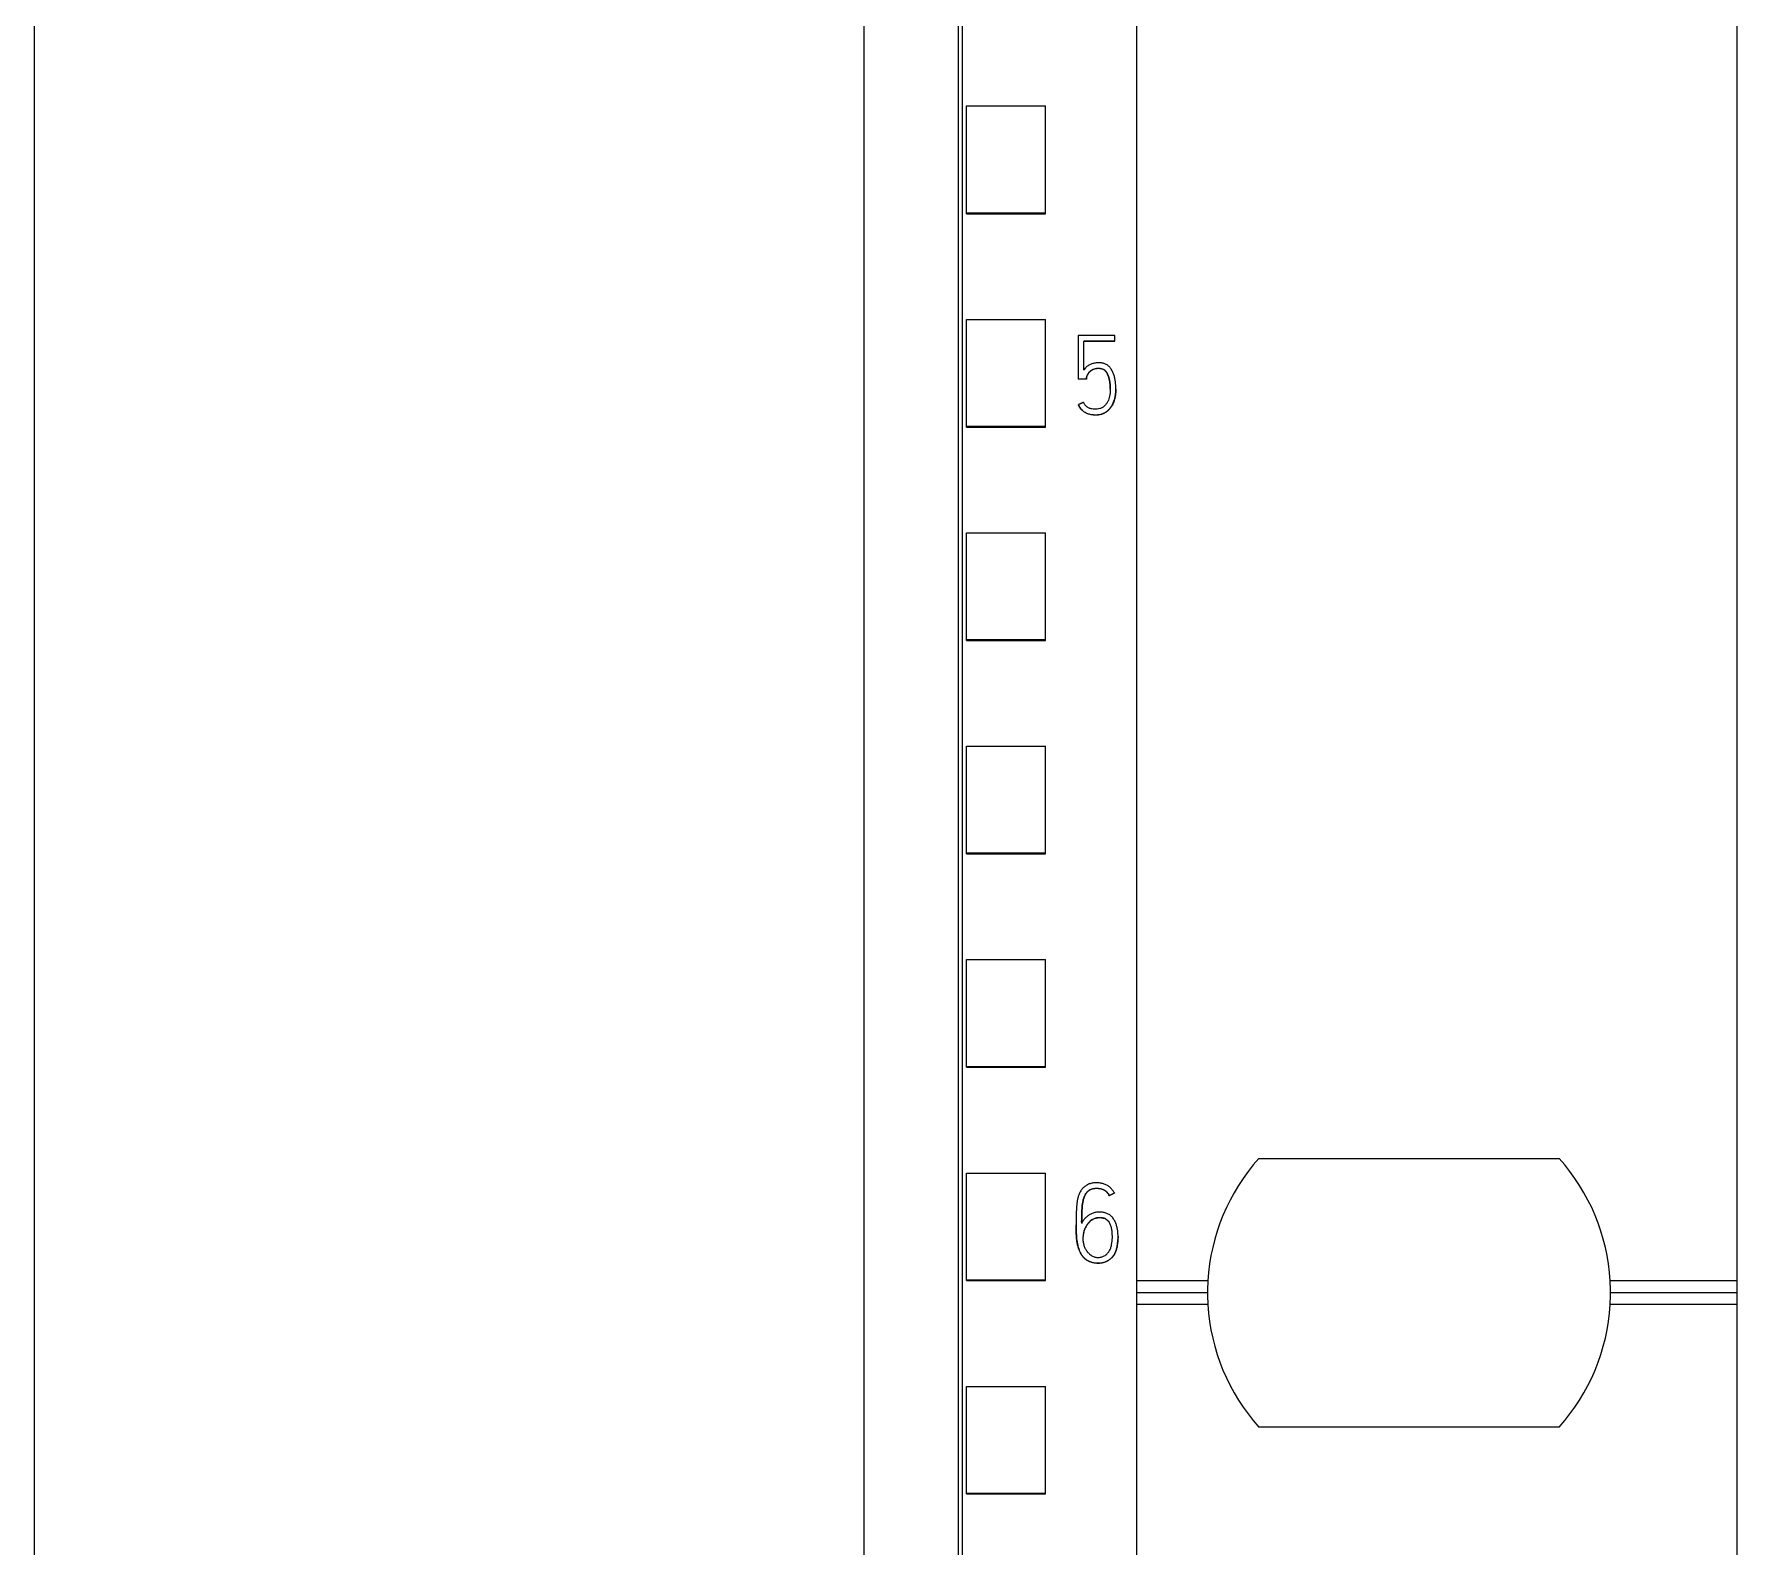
# Model space of a CAD drawing. Header units: millimetres. Extents: x 4134 to 7422, y 1400 to 3585.
# Drawn here: x 5535.95 to 5579.05, y 3019.19 to 3057.49 of the extents above; entities that cross this region are included whole.
import ezdxf

# ---------------------------------------------------------------- set-up
doc = ezdxf.new("R2010")
doc.units = ezdxf.units.MM
doc.layers.add('000-PI-Oprema', color=30, linetype='Continuous', lineweight=5)
doc.layers.add('004-PI-DIN Šina', color=3, linetype='Continuous')

# ---------------------------------------------------------------- blocks, each defined once
blk = doc.blocks.new('S7-1500 AI HS - 6ES7531-7NF10-0AB0')
at = {"layer": '000-PI-Oprema', "color": 0, "linetype": 'ByBlock', "lineweight": 0}
for p, q in [((34.8, 134.681), (34.8, 21.262)), ((30.4, 23.585), (30.4, 132.4)), ((30.5, 112.178), (30.5, 114.881)), ((30.5, 114.881), (32.5, 114.881)), ((32.5, 112.178), (32.5, 114.881)), ((30.5, 112.178), (32.5, 112.178)), ((30.5, 112.149), (30.5, 112.178)), ((30.5, 112.149), (32.5, 112.149)), ((32.5, 112.149), (32.5, 112.178)), ((30.5, 106.777), (30.5, 109.479)), ((30.5, 109.479), (32.5, 109.479)), ((32.5, 106.777), (32.5, 109.479)), ((33.327, 109.07), (33.327, 107.976)), ((34.251, 109.07), (33.327, 109.07)), ((34.251, 108.932), (34.251, 109.07)), ((33.466, 108.197), (33.466, 108.932)), ((33.466, 108.932), (34.251, 108.932)), ((34.251, 108.926), (33.466, 108.926)), ((34.251, 108.932), (34.251, 108.926)), ((33.327, 107.976), (33.327, 107.97)), ((33.327, 107.976), (33.538, 107.976)), ((33.538, 107.97), (33.327, 107.97)), ((33.538, 107.976), (33.538, 107.97)), ((33.333, 107.321), (33.333, 107.315)), ((34.279, 107.712), (34.279, 107.718)), ((30.5, 106.749), (30.5, 106.777)), ((30.5, 106.777), (32.5, 106.777)), ((30.5, 106.749), (32.5, 106.749)), ((32.5, 106.749), (32.5, 106.777)), ((30.5, 101.375), (30.5, 104.078)), ((30.5, 104.078), (32.5, 104.078)), ((32.5, 101.375), (32.5, 104.078)), ((30.5, 101.349), (30.5, 101.375)), ((30.5, 101.375), (32.5, 101.375)), ((30.5, 101.349), (32.5, 101.349)), ((32.5, 101.349), (32.5, 101.375)), ((30.5, 95.974), (30.5, 98.676)), ((30.5, 98.676), (32.5, 98.676)), ((32.5, 95.974), (32.5, 98.676)), ((30.5, 95.949), (30.5, 95.974)), ((30.5, 95.974), (32.5, 95.974)), ((30.5, 95.949), (32.5, 95.949)), ((32.5, 95.949), (32.5, 95.974)), ((30.5, 90.572), (30.5, 93.274)), ((30.5, 93.274), (32.5, 93.274)), ((32.5, 90.572), (32.5, 93.274)), ((30.5, 90.549), (30.5, 90.572)), ((30.5, 90.572), (32.5, 90.572)), ((30.5, 90.549), (32.5, 90.549)), ((32.5, 90.549), (32.5, 90.572)), ((30.5, 85.17), (30.5, 87.872)), ((30.5, 87.872), (32.5, 87.872)), ((32.5, 85.17), (32.5, 87.872)), ((34.116, 87.304), (34.116, 87.298)), ((34.244, 87.371), (34.244, 87.364)), ((33.273, 86.566), (33.273, 86.56)), ((34.336, 86.267), (34.336, 86.273)), ((30.5, 85.149), (30.5, 85.17)), ((30.5, 85.17), (32.5, 85.17)), ((30.5, 85.149), (32.5, 85.149)), ((32.5, 85.149), (32.5, 85.17)), ((30.5, 79.769), (30.5, 82.471)), ((30.5, 82.471), (32.5, 82.471)), ((32.5, 79.769), (32.5, 82.471)), ((30.5, 79.75), (30.5, 79.769)), ((30.5, 79.769), (32.5, 79.769)), ((30.5, 79.75), (32.5, 79.75)), ((32.5, 79.75), (32.5, 79.769))]:
    blk.add_line(p, q, dxfattribs=at)
for points, knots in [([(30.3, 23.299), (30.3, 26.64), (30.3, 34.605), (30.3, 47.245), (30.3, 62.731), (30.3, 77.025), (30.3, 91.235), (30.3, 105.802), (30.3, 119.972), (30.3, 129.542), (30.3, 132.586)], [0, 0, 0, 0, 0.091483, 0.21812, 0.346206, 0.515858, 0.610111, 0.736264, 0.916066, 1, 1, 1, 1]), ([(6.9, 129.52), (6.9, 127.497), (6.9, 118.948), (6.9, 105.802), (6.9, 91.235), (6.9, 77.025), (6.9, 62.731), (6.9, 47.245), (6.9, 34.486), (6.9, 25.605), (6.9, 21.348), (6.9, 20.55)], [0, 0, 0, 0, 0.055935, 0.236292, 0.362833, 0.457376, 0.627551, 0.756032, 0.883059, 0.978086, 1, 1, 1, 1]), ([(27.9, 129.52), (27.9, 127.497), (27.9, 118.948), (27.9, 105.802), (27.9, 91.235), (27.9, 77.025), (27.9, 62.731), (27.9, 47.245), (27.9, 34.486), (27.9, 25.605), (27.9, 21.348), (27.9, 20.55)], [0, 0, 0, 0, 0.055935, 0.236292, 0.362833, 0.457376, 0.627551, 0.756032, 0.883059, 0.978086, 1, 1, 1, 1]), ([(33.333, 107.321), (33.345, 107.295), (33.359, 107.269), (33.383, 107.233), (33.391, 107.222), (33.41, 107.2), (33.42, 107.189), (33.442, 107.169), (33.453, 107.16), (33.476, 107.143), (33.488, 107.135), (33.513, 107.12), (33.526, 107.113), (33.553, 107.101), (33.566, 107.096), (33.594, 107.087), (33.608, 107.083), (33.636, 107.076), (33.65, 107.073), (33.68, 107.069), (33.694, 107.068), (33.716, 107.066), (33.723, 107.066), (33.738, 107.065), (33.745, 107.065), (33.767, 107.064), (33.782, 107.064), (33.811, 107.065), (33.826, 107.066), (33.855, 107.069), (33.869, 107.072), (33.898, 107.078), (33.912, 107.082), (33.954, 107.095), (33.981, 107.107), (34.02, 107.129), (34.032, 107.137), (34.056, 107.154), (34.067, 107.163), (34.089, 107.182), (34.1, 107.192), (34.12, 107.214), (34.129, 107.225), (34.156, 107.26), (34.172, 107.284), (34.193, 107.322), (34.2, 107.336), (34.212, 107.362), (34.218, 107.376), (34.234, 107.417), (34.243, 107.444), (34.258, 107.5), (34.264, 107.529), (34.27, 107.572), (34.272, 107.586), (34.275, 107.615), (34.276, 107.63), (34.278, 107.674), (34.279, 107.703), (34.278, 107.761), (34.276, 107.819), (34.271, 107.877), (34.263, 107.935), (34.258, 107.963), (34.249, 108.006), (34.245, 108.021), (34.238, 108.049), (34.233, 108.063), (34.22, 108.105), (34.209, 108.132), (34.189, 108.172), (34.182, 108.185), (34.167, 108.21), (34.16, 108.222), (34.134, 108.257), (34.115, 108.279), (34.07, 108.318), (34.046, 108.335), (34.006, 108.354), (33.992, 108.36), (33.964, 108.369), (33.95, 108.372), (33.921, 108.378), (33.906, 108.38), (33.876, 108.382), (33.862, 108.382), (33.832, 108.382), (33.818, 108.381), (33.789, 108.379), (33.774, 108.377), (33.745, 108.373), (33.731, 108.37), (33.702, 108.363), (33.688, 108.358), (33.66, 108.349), (33.646, 108.343), (33.62, 108.331), (33.607, 108.324), (33.582, 108.309), (33.569, 108.3), (33.546, 108.283), (33.534, 108.273), (33.513, 108.253), (33.503, 108.243), (33.484, 108.221), (33.474, 108.209), (33.466, 108.197)], [0, 0, 0, 0, 0.03125, 0.03125, 0.046875, 0.046875, 0.0625, 0.0625, 0.078125, 0.078125, 0.09375, 0.09375, 0.109375, 0.109375, 0.125, 0.125, 0.140625, 0.140625, 0.15625, 0.15625, 0.171875, 0.171875, 0.179687, 0.179687, 0.1875, 0.1875, 0.203125, 0.203125, 0.21875, 0.21875, 0.234375, 0.234375, 0.25, 0.25, 0.28125, 0.28125, 0.296875, 0.296875, 0.3125, 0.3125, 0.328125, 0.328125, 0.34375, 0.34375, 0.375, 0.375, 0.390625, 0.390625, 0.40625, 0.40625, 0.4375, 0.4375, 0.46875, 0.46875, 0.484375, 0.484375, 0.5, 0.5, 0.53125, 0.53125, 0.5625, 0.59375, 0.59375, 0.625, 0.625, 0.640625, 0.640625, 0.65625, 0.65625, 0.6875, 0.6875, 0.703125, 0.703125, 0.71875, 0.71875, 0.75, 0.75, 0.78125, 0.78125, 0.796875, 0.796875, 0.8125, 0.8125, 0.828125, 0.828125, 0.84375, 0.84375, 0.859375, 0.859375, 0.875, 0.875, 0.890625, 0.890625, 0.90625, 0.90625, 0.921875, 0.921875, 0.9375, 0.9375, 0.953125, 0.953125, 0.96875, 0.96875, 0.984375, 0.984375, 1, 1, 1, 1]), ([(33.538, 107.976), (33.539, 107.999), (33.542, 108.022), (33.551, 108.056), (33.555, 108.067), (33.564, 108.088), (33.569, 108.098), (33.582, 108.117), (33.588, 108.127), (33.6, 108.14), (33.604, 108.144), (33.612, 108.153), (33.616, 108.157), (33.637, 108.176), (33.656, 108.189), (33.687, 108.206), (33.697, 108.212), (33.718, 108.221), (33.729, 108.224), (33.762, 108.234), (33.786, 108.238), (33.82, 108.241), (33.832, 108.242), (33.855, 108.241), (33.866, 108.241), (33.901, 108.237), (33.924, 108.233), (33.951, 108.222), (33.957, 108.22), (33.967, 108.215), (33.972, 108.212), (33.987, 108.203), (33.996, 108.196), (34.009, 108.184), (34.013, 108.18), (34.021, 108.172), (34.032, 108.159), (34.042, 108.145), (34.054, 108.125), (34.06, 108.115), (34.07, 108.094), (34.075, 108.084), (34.088, 108.052), (34.096, 108.031), (34.109, 107.987), (34.114, 107.964), (34.121, 107.931), (34.123, 107.919), (34.127, 107.897), (34.132, 107.863), (34.135, 107.829), (34.138, 107.783), (34.139, 107.761), (34.14, 107.693), (34.138, 107.647), (34.131, 107.591), (34.129, 107.579), (34.125, 107.557), (34.123, 107.545), (34.116, 107.511), (34.109, 107.489), (34.095, 107.446), (34.086, 107.424), (34.065, 107.383), (34.053, 107.363), (34.027, 107.326), (34.012, 107.308), (33.987, 107.284), (33.978, 107.276), (33.96, 107.262), (33.951, 107.255), (33.931, 107.243), (33.921, 107.237), (33.9, 107.228), (33.889, 107.223), (33.856, 107.213), (33.833, 107.209), (33.798, 107.206), (33.786, 107.205), (33.763, 107.205), (33.752, 107.205), (33.717, 107.206), (33.694, 107.208), (33.66, 107.215), (33.649, 107.218), (33.627, 107.225), (33.616, 107.229), (33.594, 107.239), (33.584, 107.244), (33.564, 107.256), (33.554, 107.263), (33.527, 107.284), (33.51, 107.3), (33.489, 107.328), (33.483, 107.338), (33.471, 107.358), (33.465, 107.368), (33.46, 107.379)], [0, 0, 0, 0, 0.03125, 0.03125, 0.046875, 0.046875, 0.0625, 0.0625, 0.078125, 0.078125, 0.085937, 0.085937, 0.09375, 0.09375, 0.125, 0.125, 0.140625, 0.140625, 0.15625, 0.15625, 0.1875, 0.1875, 0.203125, 0.203125, 0.21875, 0.21875, 0.25, 0.25, 0.257812, 0.257812, 0.265625, 0.265625, 0.28125, 0.28125, 0.289062, 0.289062, 0.296875, 0.3125, 0.3125, 0.328125, 0.328125, 0.34375, 0.34375, 0.375, 0.375, 0.40625, 0.40625, 0.421875, 0.421875, 0.4375, 0.46875, 0.46875, 0.5, 0.5, 0.5625, 0.5625, 0.578125, 0.578125, 0.59375, 0.59375, 0.625, 0.625, 0.65625, 0.65625, 0.6875, 0.6875, 0.71875, 0.71875, 0.734375, 0.734375, 0.75, 0.75, 0.765625, 0.765625, 0.78125, 0.78125, 0.8125, 0.8125, 0.828125, 0.828125, 0.84375, 0.84375, 0.875, 0.875, 0.890625, 0.890625, 0.90625, 0.90625, 0.921875, 0.921875, 0.9375, 0.9375, 0.96875, 0.96875, 0.984375, 0.984375, 1, 1, 1, 1]), ([(34.139, 107.713), (34.139, 107.718), (34.139, 107.723), (34.139, 107.751), (34.138, 107.773), (34.135, 107.819), (34.133, 107.841), (34.125, 107.909), (34.117, 107.954), (34.097, 108.02), (34.09, 108.042), (34.072, 108.085), (34.062, 108.105), (34.044, 108.135), (34.038, 108.144), (34.023, 108.163), (34.016, 108.172), (33.999, 108.187), (33.99, 108.195), (33.975, 108.204), (33.97, 108.207), (33.959, 108.213), (33.954, 108.215), (33.938, 108.221), (33.927, 108.225), (33.904, 108.23), (33.892, 108.232), (33.869, 108.234), (33.857, 108.235), (33.834, 108.235), (33.823, 108.235), (33.799, 108.233), (33.788, 108.232), (33.765, 108.228), (33.731, 108.22), (33.699, 108.207), (33.668, 108.19), (33.658, 108.184), (33.639, 108.17), (33.63, 108.163), (33.613, 108.148), (33.605, 108.139), (33.593, 108.126), (33.589, 108.121), (33.582, 108.112), (33.579, 108.107), (33.57, 108.093), (33.564, 108.082), (33.555, 108.061), (33.551, 108.05), (33.542, 108.016), (33.539, 107.993), (33.538, 107.97)], [0, 0, 0, 0, 0.013624, 0.013624, 0.075273, 0.075273, 0.136921, 0.136921, 0.260218, 0.260218, 0.321867, 0.321867, 0.383515, 0.383515, 0.414339, 0.414339, 0.445164, 0.445164, 0.475988, 0.475988, 0.4914, 0.4914, 0.506812, 0.506812, 0.537636, 0.537636, 0.568461, 0.568461, 0.599285, 0.599285, 0.630109, 0.630109, 0.660933, 0.660933, 0.691758, 0.753406, 0.753406, 0.78423, 0.78423, 0.815055, 0.815055, 0.845879, 0.845879, 0.861291, 0.861291, 0.876703, 0.876703, 0.907527, 0.907527, 0.938352, 0.938352, 1, 1, 1, 1]), ([(34.279, 107.712), (34.279, 107.69), (34.278, 107.669), (34.276, 107.619), (34.273, 107.59), (34.267, 107.547), (34.265, 107.532), (34.26, 107.504), (34.256, 107.489), (34.246, 107.447), (34.237, 107.419), (34.216, 107.364), (34.204, 107.337), (34.177, 107.285), (34.161, 107.261), (34.135, 107.226), (34.126, 107.214), (34.106, 107.193), (34.096, 107.182), (34.063, 107.152), (34.04, 107.135), (34.002, 107.112), (33.989, 107.105), (33.962, 107.093), (33.948, 107.087), (33.907, 107.073), (33.878, 107.066), (33.834, 107.06), (33.819, 107.059), (33.79, 107.058), (33.775, 107.058), (33.746, 107.059), (33.731, 107.059), (33.702, 107.061), (33.688, 107.062), (33.658, 107.066), (33.644, 107.068), (33.615, 107.075), (33.601, 107.079), (33.573, 107.087), (33.559, 107.093), (33.532, 107.104), (33.519, 107.111), (33.493, 107.126), (33.481, 107.134), (33.457, 107.151), (33.445, 107.161), (33.423, 107.18), (33.413, 107.191), (33.394, 107.213), (33.385, 107.225), (33.359, 107.262), (33.345, 107.288), (33.333, 107.315)], [0, 0, 0, 0, 0.044434, 0.044434, 0.104157, 0.104157, 0.134018, 0.134018, 0.16388, 0.16388, 0.223602, 0.223602, 0.283325, 0.283325, 0.343048, 0.343048, 0.37291, 0.37291, 0.402771, 0.402771, 0.462494, 0.462494, 0.492355, 0.492355, 0.522217, 0.522217, 0.58194, 0.58194, 0.611801, 0.611801, 0.641663, 0.641663, 0.671524, 0.671524, 0.701386, 0.701386, 0.731247, 0.731247, 0.761108, 0.761108, 0.79097, 0.79097, 0.820831, 0.820831, 0.850693, 0.850693, 0.880554, 0.880554, 0.910416, 0.910416, 0.940277, 0.940277, 1, 1, 1, 1]), ([(34.244, 87.371), (34.229, 87.396), (34.213, 87.42), (34.187, 87.454), (34.178, 87.465), (34.158, 87.486), (34.148, 87.496), (34.115, 87.525), (34.092, 87.542), (34.055, 87.564), (34.042, 87.571), (34.015, 87.583), (34.002, 87.588), (33.961, 87.602), (33.933, 87.61), (33.891, 87.617), (33.876, 87.619), (33.847, 87.623), (33.833, 87.624), (33.79, 87.626), (33.761, 87.626), (33.718, 87.622), (33.704, 87.621), (33.675, 87.616), (33.661, 87.613), (33.619, 87.601), (33.592, 87.591), (33.553, 87.571), (33.541, 87.564), (33.516, 87.548), (33.504, 87.54), (33.47, 87.513), (33.45, 87.493), (33.421, 87.46), (33.412, 87.448), (33.395, 87.425), (33.388, 87.413), (33.366, 87.375), (33.354, 87.349), (33.333, 87.295), (33.325, 87.267), (33.311, 87.212), (33.306, 87.184), (33.297, 87.127), (33.293, 87.099), (33.284, 87.014), (33.28, 86.956), (33.276, 86.841), (33.275, 86.784), (33.272, 86.612), (33.271, 86.497), (33.277, 86.354), (33.278, 86.325), (33.282, 86.268), (33.285, 86.24), (33.294, 86.154), (33.303, 86.098), (33.32, 86.027), (33.323, 86.013), (33.331, 85.986), (33.336, 85.972), (33.349, 85.931), (33.36, 85.904), (33.378, 85.865), (33.385, 85.852), (33.399, 85.826), (33.406, 85.814), (33.43, 85.777), (33.448, 85.755), (33.478, 85.724), (33.489, 85.714), (33.511, 85.695), (33.523, 85.686), (33.559, 85.663), (33.585, 85.649), (33.625, 85.632), (33.639, 85.627), (33.667, 85.618), (33.68, 85.614), (33.723, 85.604), (33.751, 85.599), (33.794, 85.595), (33.809, 85.594), (33.838, 85.594), (33.853, 85.594), (33.896, 85.597), (33.924, 85.602), (33.966, 85.612), (33.98, 85.616), (34.008, 85.625), (34.021, 85.631), (34.061, 85.648), (34.086, 85.663), (34.122, 85.687), (34.134, 85.696), (34.156, 85.714), (34.167, 85.724), (34.198, 85.755), (34.216, 85.777), (34.24, 85.814), (34.247, 85.826), (34.26, 85.852), (34.266, 85.865), (34.283, 85.906), (34.292, 85.933), (34.303, 85.975), (34.306, 85.989), (34.312, 86.017), (34.314, 86.032), (34.321, 86.075), (34.325, 86.103), (34.334, 86.189), (34.337, 86.247), (34.335, 86.332), (34.333, 86.361), (34.326, 86.418), (34.321, 86.447), (34.309, 86.504), (34.302, 86.533), (34.284, 86.588), (34.273, 86.615), (34.248, 86.668), (34.234, 86.694), (34.201, 86.741), (34.182, 86.763), (34.15, 86.794), (34.138, 86.803), (34.114, 86.82), (34.102, 86.827), (34.076, 86.841), (34.063, 86.847), (34.035, 86.858), (34.021, 86.862), (33.979, 86.873), (33.95, 86.878), (33.906, 86.883), (33.891, 86.883), (33.862, 86.884), (33.847, 86.884), (33.804, 86.881), (33.775, 86.877), (33.731, 86.867), (33.717, 86.863), (33.69, 86.854), (33.676, 86.849), (33.637, 86.831), (33.611, 86.817), (33.575, 86.792), (33.563, 86.783), (33.54, 86.765), (33.529, 86.755), (33.498, 86.725), (33.479, 86.703), (33.444, 86.655), (33.428, 86.63), (33.415, 86.604)], [0, 0, 0, 0, 0.015625, 0.015625, 0.023438, 0.023438, 0.03125, 0.03125, 0.046875, 0.046875, 0.054688, 0.054688, 0.0625, 0.0625, 0.078125, 0.078125, 0.085938, 0.085938, 0.09375, 0.09375, 0.109375, 0.109375, 0.117188, 0.117188, 0.125, 0.125, 0.140625, 0.140625, 0.148438, 0.148438, 0.15625, 0.15625, 0.171875, 0.171875, 0.179688, 0.179688, 0.1875, 0.1875, 0.203125, 0.203125, 0.21875, 0.21875, 0.234375, 0.234375, 0.25, 0.25, 0.28125, 0.28125, 0.3125, 0.3125, 0.375, 0.375, 0.390625, 0.390625, 0.40625, 0.40625, 0.4375, 0.4375, 0.445313, 0.445313, 0.453125, 0.453125, 0.46875, 0.46875, 0.476563, 0.476563, 0.484375, 0.484375, 0.5, 0.5, 0.507813, 0.507813, 0.515625, 0.515625, 0.53125, 0.53125, 0.539063, 0.539063, 0.546875, 0.546875, 0.5625, 0.5625, 0.570313, 0.570313, 0.578125, 0.578125, 0.59375, 0.59375, 0.601563, 0.601563, 0.609375, 0.609375, 0.625, 0.625, 0.632813, 0.632813, 0.640625, 0.640625, 0.65625, 0.65625, 0.664063, 0.664063, 0.671875, 0.671875, 0.6875, 0.6875, 0.695313, 0.695313, 0.703125, 0.703125, 0.71875, 0.71875, 0.75, 0.75, 0.765625, 0.765625, 0.78125, 0.78125, 0.796875, 0.796875, 0.8125, 0.8125, 0.828125, 0.828125, 0.84375, 0.84375, 0.851563, 0.851563, 0.859375, 0.859375, 0.867188, 0.867188, 0.875, 0.875, 0.890625, 0.890625, 0.898438, 0.898438, 0.90625, 0.90625, 0.921875, 0.921875, 0.929688, 0.929688, 0.9375, 0.9375, 0.953125, 0.953125, 0.960938, 0.960938, 0.96875, 0.96875, 0.984375, 0.984375, 1, 1, 1, 1]), ([(33.415, 86.604), (33.414, 86.665), (33.415, 86.726), (33.417, 86.817), (33.418, 86.848), (33.421, 86.909), (33.422, 86.939), (33.426, 87), (33.428, 87.03), (33.435, 87.09), (33.439, 87.12), (33.448, 87.165), (33.452, 87.18), (33.459, 87.21), (33.463, 87.225), (33.477, 87.269), (33.489, 87.298), (33.507, 87.332), (33.511, 87.339), (33.519, 87.352), (33.524, 87.358), (33.537, 87.377), (33.547, 87.389), (33.563, 87.406), (33.569, 87.411), (33.58, 87.422), (33.587, 87.426), (33.605, 87.44), (33.619, 87.448), (33.64, 87.458), (33.647, 87.461), (33.661, 87.467), (33.669, 87.469), (33.691, 87.476), (33.706, 87.479), (33.737, 87.484), (33.752, 87.485), (33.783, 87.487), (33.799, 87.487), (33.83, 87.486), (33.845, 87.485), (33.876, 87.481), (33.898, 87.476), (33.92, 87.47), (33.935, 87.465), (33.942, 87.462), (33.964, 87.453), (33.978, 87.446), (34.005, 87.431), (34.018, 87.422), (34.036, 87.407), (34.042, 87.402), (34.053, 87.392), (34.059, 87.386), (34.074, 87.369), (34.084, 87.357), (34.102, 87.332), (34.109, 87.318), (34.116, 87.304)], [0, 0, 0, 0, 0.125, 0.125, 0.1875, 0.1875, 0.25, 0.25, 0.3125, 0.3125, 0.375, 0.375, 0.40625, 0.40625, 0.4375, 0.4375, 0.5, 0.5, 0.515625, 0.515625, 0.53125, 0.53125, 0.5625, 0.5625, 0.578125, 0.578125, 0.59375, 0.59375, 0.625, 0.625, 0.640625, 0.640625, 0.65625, 0.65625, 0.6875, 0.6875, 0.71875, 0.71875, 0.75, 0.75, 0.78125, 0.78125, 0.8125, 0.828125, 0.828125, 0.84375, 0.84375, 0.875, 0.875, 0.90625, 0.90625, 0.921875, 0.921875, 0.9375, 0.9375, 0.96875, 0.96875, 1, 1, 1, 1]), ([(34.116, 87.298), (34.103, 87.326), (34.085, 87.351), (34.059, 87.379), (34.054, 87.385), (34.043, 87.395), (34.037, 87.401), (34.019, 87.415), (33.993, 87.432), (33.965, 87.446), (33.937, 87.458), (33.922, 87.463), (33.892, 87.471), (33.877, 87.474), (33.847, 87.479), (33.831, 87.48), (33.785, 87.481), (33.754, 87.48), (33.708, 87.473), (33.693, 87.47), (33.663, 87.461), (33.649, 87.456), (33.628, 87.446), (33.621, 87.443), (33.607, 87.435), (33.601, 87.431), (33.582, 87.417), (33.564, 87.402), (33.549, 87.385), (33.539, 87.373), (33.534, 87.367), (33.52, 87.348), (33.512, 87.335), (33.497, 87.308), (33.491, 87.294), (33.479, 87.266), (33.474, 87.251), (33.459, 87.207), (33.452, 87.177), (33.44, 87.117), (33.435, 87.087), (33.428, 87.027), (33.426, 86.996), (33.422, 86.935), (33.421, 86.904), (33.418, 86.843), (33.417, 86.813), (33.415, 86.721), (33.414, 86.659), (33.415, 86.598)], [0, 0, 0, 0, 0.0625, 0.0625, 0.078125, 0.078125, 0.09375, 0.09375, 0.125, 0.15625, 0.15625, 0.1875, 0.1875, 0.21875, 0.21875, 0.25, 0.25, 0.3125, 0.3125, 0.34375, 0.34375, 0.375, 0.375, 0.390625, 0.390625, 0.40625, 0.40625, 0.4375, 0.453125, 0.453125, 0.46875, 0.46875, 0.5, 0.5, 0.53125, 0.53125, 0.5625, 0.5625, 0.625, 0.625, 0.6875, 0.6875, 0.75, 0.75, 0.8125, 0.8125, 0.875, 0.875, 1, 1, 1, 1]), ([(33.687, 86.698), (33.713, 86.713), (33.741, 86.723), (33.783, 86.734), (33.798, 86.737), (33.827, 86.74), (33.856, 86.743), (33.886, 86.743), (33.915, 86.741), (33.93, 86.739), (33.959, 86.734), (33.973, 86.731), (34.001, 86.722), (34.015, 86.716), (34.041, 86.701), (34.053, 86.693), (34.075, 86.674), (34.085, 86.663), (34.103, 86.64), (34.112, 86.628), (34.127, 86.603), (34.133, 86.59), (34.152, 86.55), (34.161, 86.522), (34.172, 86.48), (34.175, 86.465), (34.18, 86.437), (34.182, 86.422), (34.187, 86.378), (34.189, 86.349), (34.191, 86.291), (34.192, 86.262), (34.19, 86.176), (34.185, 86.118), (34.167, 86.031), (34.16, 86.003), (34.145, 85.961), (34.139, 85.948), (34.127, 85.921), (34.12, 85.908), (34.097, 85.871), (34.078, 85.848), (34.052, 85.823), (34.046, 85.818), (34.035, 85.808), (34.03, 85.803), (34.012, 85.79), (34, 85.782), (33.974, 85.768), (33.961, 85.762), (33.933, 85.752), (33.905, 85.743), (33.876, 85.739), (33.847, 85.736), (33.832, 85.736), (33.802, 85.737), (33.788, 85.739), (33.759, 85.744), (33.745, 85.748), (33.703, 85.763), (33.677, 85.776), (33.64, 85.801), (33.628, 85.81), (33.606, 85.829), (33.585, 85.849), (33.565, 85.871), (33.547, 85.894), (33.538, 85.905), (33.514, 85.942), (33.5, 85.968), (33.483, 86.008), (33.478, 86.022), (33.469, 86.05), (33.465, 86.065), (33.455, 86.107), (33.451, 86.136), (33.447, 86.179), (33.446, 86.194), (33.446, 86.223), (33.446, 86.238), (33.449, 86.282), (33.452, 86.311), (33.463, 86.368), (33.47, 86.396), (33.485, 86.438), (33.49, 86.452), (33.501, 86.478), (33.508, 86.492), (33.528, 86.53), (33.543, 86.555), (33.568, 86.59), (33.577, 86.602), (33.596, 86.624), (33.607, 86.635), (33.638, 86.665), (33.662, 86.683), (33.687, 86.698)], [0, 0, 0, 0, 0.03125, 0.03125, 0.046875, 0.046875, 0.0625, 0.078125, 0.078125, 0.09375, 0.09375, 0.109375, 0.109375, 0.125, 0.125, 0.140625, 0.140625, 0.15625, 0.15625, 0.171875, 0.171875, 0.1875, 0.1875, 0.21875, 0.21875, 0.234375, 0.234375, 0.25, 0.25, 0.28125, 0.28125, 0.3125, 0.3125, 0.375, 0.375, 0.40625, 0.40625, 0.421875, 0.421875, 0.4375, 0.4375, 0.46875, 0.46875, 0.476563, 0.476563, 0.484375, 0.484375, 0.5, 0.5, 0.515625, 0.515625, 0.53125, 0.546875, 0.546875, 0.5625, 0.5625, 0.578125, 0.578125, 0.59375, 0.59375, 0.625, 0.625, 0.640625, 0.640625, 0.65625, 0.671875, 0.671875, 0.6875, 0.6875, 0.71875, 0.71875, 0.734375, 0.734375, 0.75, 0.75, 0.78125, 0.78125, 0.796875, 0.796875, 0.8125, 0.8125, 0.84375, 0.84375, 0.875, 0.875, 0.890625, 0.890625, 0.90625, 0.90625, 0.9375, 0.9375, 0.953125, 0.953125, 0.96875, 0.96875, 1, 1, 1, 1]), ([(33.687, 86.692), (33.662, 86.677), (33.639, 86.659), (33.607, 86.629), (33.597, 86.618), (33.578, 86.596), (33.569, 86.585), (33.543, 86.549), (33.528, 86.524), (33.507, 86.485), (33.501, 86.472), (33.49, 86.445), (33.485, 86.431), (33.47, 86.39), (33.463, 86.362), (33.455, 86.319), (33.452, 86.304), (33.449, 86.275), (33.448, 86.261), (33.446, 86.235), (33.446, 86.225), (33.446, 86.214)], [0, 0, 0, 0, 0.157122, 0.157122, 0.235682, 0.235682, 0.314243, 0.314243, 0.471365, 0.471365, 0.549925, 0.549925, 0.628486, 0.628486, 0.785608, 0.785608, 0.864168, 0.864168, 0.942729, 0.942729, 1, 1, 1, 1]), ([(34.108, 86.627), (34.104, 86.634), (34.099, 86.64), (34.084, 86.658), (34.074, 86.669), (34.057, 86.683), (34.051, 86.688), (34.039, 86.696), (34.033, 86.7), (34.014, 86.71), (34, 86.716), (33.972, 86.725), (33.958, 86.728), (33.929, 86.733), (33.915, 86.735), (33.885, 86.737), (33.871, 86.737), (33.827, 86.735), (33.798, 86.731), (33.755, 86.721), (33.741, 86.716), (33.72, 86.708), (33.714, 86.705), (33.7, 86.699), (33.694, 86.695), (33.687, 86.692)], [0, 0, 0, 0, 0.053837, 0.053837, 0.148453, 0.148453, 0.195761, 0.195761, 0.243069, 0.243069, 0.337686, 0.337686, 0.432302, 0.432302, 0.526918, 0.526918, 0.621535, 0.621535, 0.810767, 0.810767, 0.905384, 0.905384, 0.952692, 0.952692, 1, 1, 1, 1]), ([(34.336, 86.268), (34.336, 86.221), (34.333, 86.175), (34.325, 86.101), (34.322, 86.072), (34.315, 86.029), (34.312, 86.015), (34.307, 85.987), (34.303, 85.973), (34.293, 85.93), (34.284, 85.903), (34.268, 85.862), (34.262, 85.849), (34.249, 85.823), (34.241, 85.81), (34.218, 85.774), (34.2, 85.751), (34.17, 85.72), (34.159, 85.71), (34.137, 85.692), (34.125, 85.683), (34.089, 85.658), (34.064, 85.644), (34.024, 85.626), (34.011, 85.62), (33.983, 85.611), (33.969, 85.606), (33.927, 85.596), (33.899, 85.591), (33.855, 85.588), (33.84, 85.588), (33.811, 85.588), (33.797, 85.589), (33.753, 85.592), (33.725, 85.597), (33.682, 85.607), (33.668, 85.611), (33.641, 85.62), (33.627, 85.625), (33.587, 85.642), (33.562, 85.655), (33.531, 85.675), (33.525, 85.679), (33.514, 85.687), (33.508, 85.692), (33.491, 85.706), (33.48, 85.715), (33.45, 85.746), (33.432, 85.769), (33.408, 85.805), (33.4, 85.818), (33.386, 85.843), (33.379, 85.856), (33.361, 85.895), (33.35, 85.922), (33.332, 85.976), (33.324, 86.004), (33.31, 86.061), (33.304, 86.089), (33.295, 86.146), (33.287, 86.203), (33.283, 86.26), (33.279, 86.317), (33.277, 86.346), (33.273, 86.436), (33.273, 86.498), (33.273, 86.56)], [0, 0, 0, 0, 0.061961, 0.061961, 0.100808, 0.100808, 0.120232, 0.120232, 0.139655, 0.139655, 0.178502, 0.178502, 0.197926, 0.197926, 0.217349, 0.217349, 0.256196, 0.256196, 0.27562, 0.27562, 0.295043, 0.295043, 0.33389, 0.33389, 0.353314, 0.353314, 0.372737, 0.372737, 0.411584, 0.411584, 0.431008, 0.431008, 0.450431, 0.450431, 0.489278, 0.489278, 0.508702, 0.508702, 0.528125, 0.528125, 0.566972, 0.566972, 0.576684, 0.576684, 0.586396, 0.586396, 0.605819, 0.605819, 0.644666, 0.644666, 0.66409, 0.66409, 0.683513, 0.683513, 0.72236, 0.72236, 0.761207, 0.761207, 0.800054, 0.800054, 0.838901, 0.877748, 0.877748, 0.916595, 0.916595, 1, 1, 1, 1])]:
    blk.add_open_spline(points, degree=3, knots=knots, dxfattribs=at)
for points, weights in [([(33.46, 107.379), (33.397, 107.35), (33.333, 107.321)], [0.500000038028, 0.499999961972, 0.500000038028]), ([(34.116, 87.304), (34.18, 87.337), (34.244, 87.371)], [0.500000150618, 0.499999849382, 0.500000150618]), ([(34.244, 87.364), (34.18, 87.331), (34.116, 87.298)], [0.499999984441, 0.500000015559, 0.499999984441])]:
    blk.add_rational_spline(points, weights, degree=2, dxfattribs=at)

msp = doc.modelspace()

# ---------------------------------------------------------------- linework, layer by layer
at = {"layer": '004-PI-DIN Šina', "color": 0, "linetype": 'ByBlock', "lineweight": 0}
for p, q in [((5579.048, 3071.166), (5579.048, 3025.928)), ((5566.946, 3029.028), (5574.549, 3029.028)), ((5565.657, 3025.928), (5563.848, 3025.928)), ((5565.648, 3025.628), (5563.848, 3025.628)), ((5579.048, 3025.928), (5575.839, 3025.928)), ((5579.048, 3025.628), (5575.848, 3025.628)), ((5579.048, 3025.928), (5579.048, 3025.628)), ((5579.048, 3025.628), (5579.048, 3025.328)), ((5565.657, 3025.328), (5563.848, 3025.328)), ((5579.048, 3025.328), (5575.839, 3025.328)), ((5579.048, 3025.328), (5579.048, 2975.779)), ((5574.549, 3022.228), (5566.946, 3022.228))]:
    msp.add_line(p, q, dxfattribs=at)
for start, end in [(138.1897, 176.6277), (3.3723, 41.8103), (183.3723, 221.8103), (318.1897, 356.6277)]:
    msp.add_arc((5570.748, 3025.628), 5.1, start, end, dxfattribs=at)
for major_axis, start_param, end_param in [((-5.099, 0.12), 6.247901, 6.306758), ((5.098, 0.125), 3.117, 3.175857), ((-0.085, 5.099), 4.695641, 4.754498), ((0.082, 5.099), 4.669617, 4.728475)]:
    msp.add_ellipse((5570.748, 3025.628), major_axis=major_axis, ratio=1, start_param=start_param, end_param=end_param, dxfattribs=at)

# ---------------------------------------------------------------- block references
at = {"layer": '000-PI-Oprema', "color": 0, "linetype": 'ByBlock', "lineweight": 0}
msp.add_blockref('S7-1500 AI HS - 6ES7531-7NF10-0AB0', (5529.048, 2940.785), dxfattribs=at)

doc.saveas('drawing.dxf')
